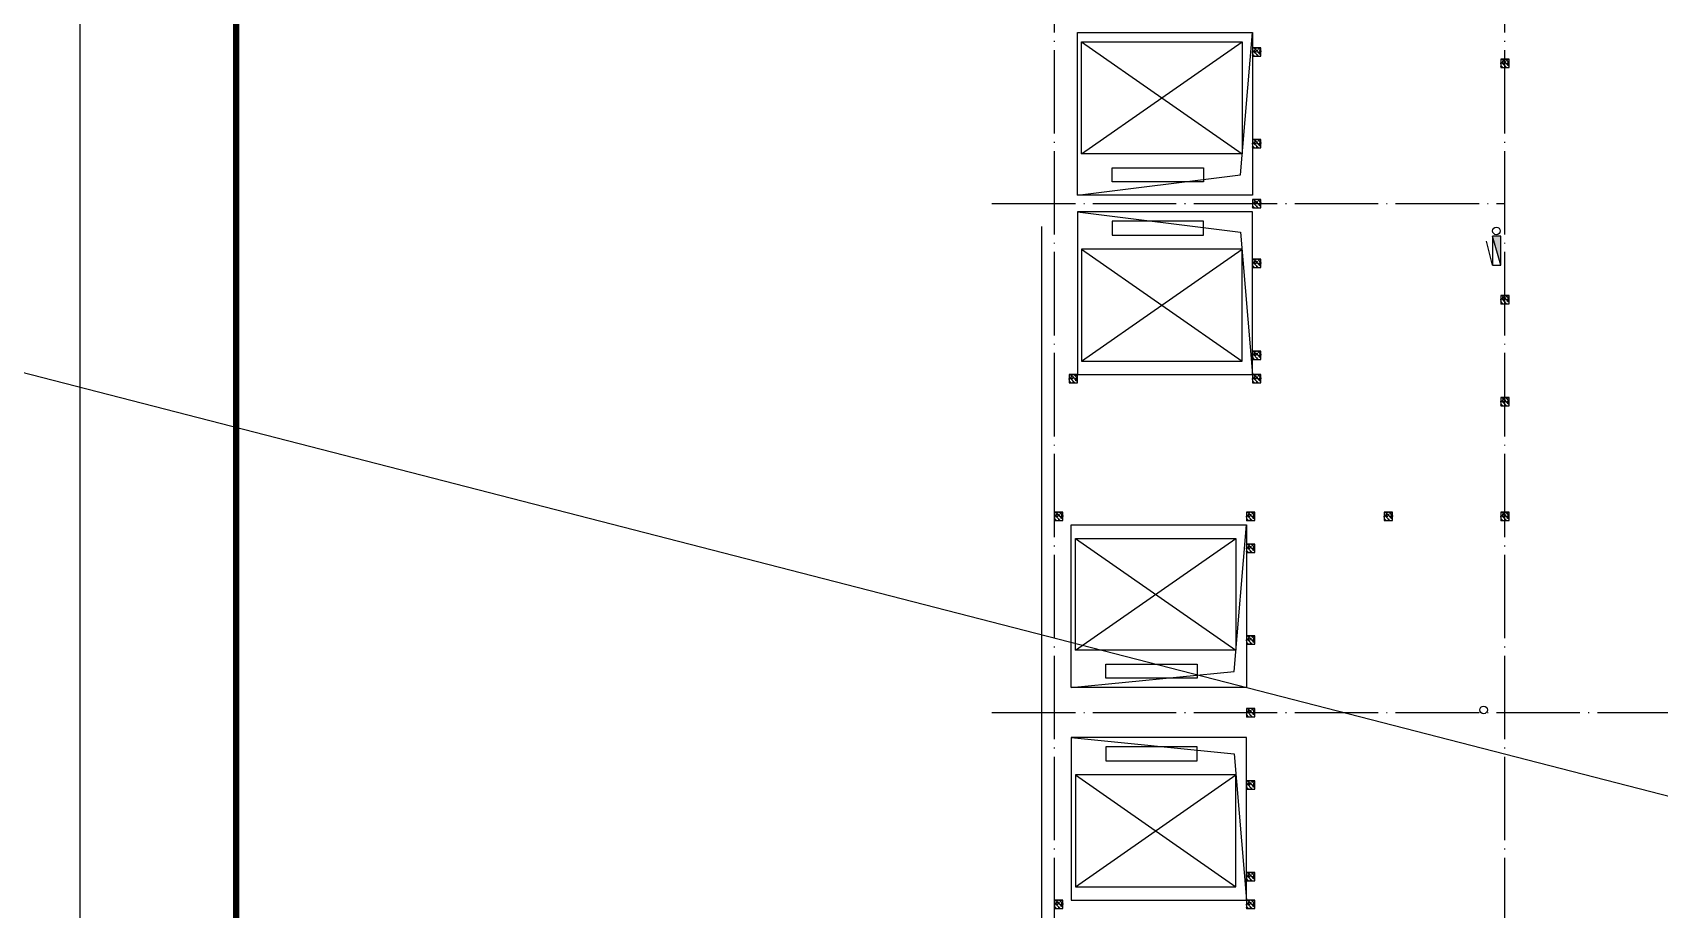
# Model space of a CAD drawing. Extents: x 6843040 to 15500510, y -6507076 to -4940511.
# Drawn here: x 8849120 to 8888130, y -5515223 to -5494202 of the extents above; entities that cross this region are included whole.
import ezdxf

# ---------------------------------------------------------------- set-up
doc = ezdxf.new("R2010")
doc.units = 0
doc.header["$LTSCALE"] = 1000
doc.header["$MEASUREMENT"] = 0
doc.linetypes.add('DOTE', pattern=[2.42, 2, -0.2, 0.02, -0.2])
for name, color, linetype in [('COLUMN', 10, 'Continuous'), ('DOTE', 8, 'DOTE'), ('E_LINE_4', 5, 'Continuous'), ('E_LINE_6', 11, 'Continuous'), ('EQUIP_消火栓', 7, 'Continuous'), ('EVTR', 2, 'Continuous'), ('plan-1', 40, 'Continuous'), ('PUB_HATCH', 8, 'Continuous'), ('PUB_TITLE', 4, 'Continuous'), ('VPIPE-消防', 1, 'Continuous'), ('VPIPE-雨水', 4, 'Continuous')]:
    doc.layers.add(name, color=color, linetype=linetype)
doc.layers.add('DIM_MODI', color=6, linetype='Continuous', plot=False)

# ---------------------------------------------------------------- blocks, each defined once
blk = doc.blocks.new('6层构造柱0911')
at = {"layer": 'PUB_HATCH'}
h = blk.add_hatch(dxfattribs=at)
h.set_pattern_fill('钢筋混凝土', color=256, scale=25, angle=90, style=0)
h.set_pattern_definition([(134.999998, (-1437625.307, 597379.783), (-44.194175, -44.194172), []), (140, (-1437625.3, 597379.78), (15.68804, 179.315045), [18.75, -206.25]), (85, (-1437625.3, 597379.78), (-188.048035, -34.68783), [15, -165]), (190.4514, (-1437624, 597394.73), (-172.35988, 144.62735), [15.93505, -175.28553]), (136.1842, (-1437675.3, 597379.78), (41.37976, 266.81026), [28.125, -309.375]), (186.6356, (-1437671.86, 597402.02), (-243.52946, 233.66568), [23.90257, -262.92825]), (81.1842, (-1437675.3, 597379.78), (-243.52964, 233.6655), [22.5, -247.5]), (111, (-1437662.8, 597404.78), (100.65473, 149.22676), [18.75, -206.25]), (56, (-1437662.8, 597404.78), (-181.28751, 60.82884), [15, -165]), (161.4514, (-1437654.42, 597417.22), (-80.63262, 210.05566), [15.93505, -175.28553]), (127.499998, (-1437625.307, 597379.78), (-83.223463, 3.039967), [0, -163, 0, -167.5, 0, -165.625]), (97.499998, (-1437625.31, 597379.78), (-98.602926, 65.767388), [0, -95.5, 0, -159.25, 0, -63.125]), (57.499998, (-1437625.31, 597324.03), (5.638722, 133.455609), [0, -62.5, 0, -195, 0, -258.75]), (47.499998, (-1437625.31, 597299.03), (-25.02624, 145.796543), [0, -81.25, 0, -129.5, 0, -183.75])])
edge = h.paths.add_edge_path()
edge.add_line((-1131209, 864861), (-1131409, 864861))
edge.add_line((-1131209, 864861), (-1131209, 865061))
edge.add_line((-1131209, 865061), (-1131409, 865061))
edge.add_line((-1131409, 865061), (-1131409, 864861))
h = blk.add_hatch(dxfattribs=at)
h.set_pattern_fill('钢筋混凝土', color=256, scale=25, angle=90, style=0)
h.set_pattern_definition([(134.999998, (-1431675.3, 597106.944), (-44.194175, -44.194172), []), (140, (-1431675.3, 597106.94), (15.68804, 179.315045), [18.75, -206.25]), (85, (-1431675.3, 597106.94), (-188.048035, -34.68783), [15, -165]), (190.4514, (-1431674, 597121.89), (-172.35988, 144.62735), [15.93505, -175.28553]), (136.1842, (-1431725.3, 597106.94), (41.37976, 266.81026), [28.125, -309.375]), (186.6356, (-1431721.85, 597129.18), (-243.52946, 233.66568), [23.90257, -262.92825]), (81.1842, (-1431725.3, 597106.94), (-243.52964, 233.6655), [22.5, -247.5]), (111, (-1431712.8, 597131.94), (100.65473, 149.22676), [18.75, -206.25]), (56, (-1431712.8, 597131.94), (-181.28751, 60.82884), [15, -165]), (161.4514, (-1431704.41, 597144.38), (-80.63262, 210.05566), [15.93505, -175.28553]), (127.499998, (-1431675.3, 597106.944), (-83.223463, 3.039967), [0, -163, 0, -167.5, 0, -165.625]), (97.499998, (-1431675.3, 597106.94), (-98.602926, 65.767388), [0, -95.5, 0, -159.25, 0, -63.125]), (57.499998, (-1431675.3, 597051.194), (5.638722, 133.455609), [0, -62.5, 0, -195, 0, -258.75]), (47.499998, (-1431675.3, 597026.2), (-25.02624, 145.796543), [0, -81.25, 0, -129.5, 0, -183.75])])
edge = h.paths.add_edge_path()
edge.add_line((-1125259, 864588), (-1125459, 864588))
edge.add_line((-1125259, 864588), (-1125259, 864788))
edge.add_line((-1125259, 864788), (-1125459, 864788))
edge.add_line((-1125459, 864788), (-1125459, 864588))
h = blk.add_hatch(dxfattribs=at)
h.set_pattern_fill('钢筋混凝土', color=256, scale=25, angle=90, style=0)
h.set_pattern_definition([(134.999998, (-1437625.307, 595179.783), (-44.194175, -44.194172), []), (140, (-1437625.3, 595179.78), (15.68804, 179.315045), [18.75, -206.25]), (85, (-1437625.3, 595179.78), (-188.048035, -34.68783), [15, -165]), (190.4514, (-1437624, 595194.73), (-172.35988, 144.62735), [15.93505, -175.28553]), (136.1842, (-1437675.3, 595179.78), (41.37976, 266.81026), [28.125, -309.375]), (186.6356, (-1437671.86, 595202.02), (-243.52946, 233.66568), [23.90257, -262.92825]), (81.1842, (-1437675.3, 595179.78), (-243.52964, 233.6655), [22.5, -247.5]), (111, (-1437662.8, 595204.78), (100.65473, 149.22676), [18.75, -206.25]), (56, (-1437662.8, 595204.78), (-181.28751, 60.82884), [15, -165]), (161.4514, (-1437654.42, 595217.22), (-80.63262, 210.05566), [15.93505, -175.28553]), (127.499998, (-1437625.307, 595179.78), (-83.223463, 3.039967), [0, -163, 0, -167.5, 0, -165.625]), (97.499998, (-1437625.31, 595179.78), (-98.602926, 65.767388), [0, -95.5, 0, -159.25, 0, -63.125]), (57.499998, (-1437625.31, 595124.03), (5.638722, 133.455609), [0, -62.5, 0, -195, 0, -258.75]), (47.499998, (-1437625.31, 595099.03), (-25.02624, 145.796543), [0, -81.25, 0, -129.5, 0, -183.75])])
edge = h.paths.add_edge_path()
edge.add_line((-1131209, 862661), (-1131409, 862661))
edge.add_line((-1131209, 862661), (-1131209, 862861))
edge.add_line((-1131209, 862861), (-1131409, 862861))
edge.add_line((-1131409, 862861), (-1131409, 862661))
h = blk.add_hatch(dxfattribs=at)
h.set_pattern_fill('钢筋混凝土', color=256, scale=25, angle=90, style=0)
h.set_pattern_definition([(134.999998, (-1437625.307, 593744.98), (-44.194175, -44.194172), []), (140, (-1437625.3, 593744.98), (15.68804, 179.315045), [18.75, -206.25]), (85, (-1437625.3, 593744.98), (-188.048035, -34.68783), [15, -165]), (190.4514, (-1437624, 593759.93), (-172.35988, 144.62735), [15.93505, -175.28553]), (136.1842, (-1437675.3, 593744.98), (41.37976, 266.81026), [28.125, -309.375]), (186.6356, (-1437671.86, 593767.22), (-243.52946, 233.66568), [23.90257, -262.92825]), (81.1842, (-1437675.3, 593744.98), (-243.52964, 233.6655), [22.5, -247.5]), (111, (-1437662.8, 593769.98), (100.65473, 149.22676), [18.75, -206.25]), (56, (-1437662.8, 593769.98), (-181.28751, 60.82884), [15, -165]), (161.4514, (-1437654.42, 593782.42), (-80.63262, 210.05566), [15.93505, -175.28553]), (127.499998, (-1437625.307, 593744.98), (-83.223463, 3.039967), [0, -163, 0, -167.5, 0, -165.625]), (97.499998, (-1437625.31, 593744.98), (-98.602926, 65.767388), [0, -95.5, 0, -159.25, 0, -63.125]), (57.499998, (-1437625.31, 593689.23), (5.638722, 133.455609), [0, -62.5, 0, -195, 0, -258.75]), (47.499998, (-1437625.31, 593664.23), (-25.02624, 145.796543), [0, -81.25, 0, -129.5, 0, -183.75])])
edge = h.paths.add_edge_path()
edge.add_line((-1131209, 861227), (-1131409, 861227))
edge.add_line((-1131209, 861227), (-1131209, 861427))
edge.add_line((-1131209, 861427), (-1131409, 861427))
edge.add_line((-1131409, 861427), (-1131409, 861227))
h = blk.add_hatch(dxfattribs=at)
h.set_pattern_fill('钢筋混凝土', color=256, scale=25, angle=90, style=0)
h.set_pattern_definition([(134.999998, (-1437625.307, 592310.183), (-44.194175, -44.194172), []), (140, (-1437625.3, 592310.18), (15.68804, 179.315045), [18.75, -206.25]), (85, (-1437625.3, 592310.18), (-188.048035, -34.68783), [15, -165]), (190.4514, (-1437624, 592325.13), (-172.35988, 144.62735), [15.93505, -175.28553]), (136.1842, (-1437675.3, 592310.18), (41.37976, 266.81026), [28.125, -309.375]), (186.6356, (-1437671.86, 592332.42), (-243.52946, 233.66568), [23.90257, -262.92825]), (81.1842, (-1437675.3, 592310.18), (-243.52964, 233.6655), [22.5, -247.5]), (111, (-1437662.8, 592335.18), (100.65473, 149.22676), [18.75, -206.25]), (56, (-1437662.8, 592335.18), (-181.28751, 60.82884), [15, -165]), (161.4514, (-1437654.42, 592347.62), (-80.63262, 210.05566), [15.93505, -175.28553]), (127.499998, (-1437625.307, 592310.18), (-83.223463, 3.039967), [0, -163, 0, -167.5, 0, -165.625]), (97.499998, (-1437625.31, 592310.18), (-98.602926, 65.767388), [0, -95.5, 0, -159.25, 0, -63.125]), (57.499998, (-1437625.31, 592254.43), (5.638722, 133.455609), [0, -62.5, 0, -195, 0, -258.75]), (47.499998, (-1437625.31, 592229.43), (-25.02624, 145.796543), [0, -81.25, 0, -129.5, 0, -183.75])])
edge = h.paths.add_edge_path()
edge.add_line((-1131209, 859792), (-1131409, 859792))
edge.add_line((-1131209, 859792), (-1131209, 859992))
edge.add_line((-1131209, 859992), (-1131409, 859992))
edge.add_line((-1131409, 859992), (-1131409, 859792))
h = blk.add_hatch(dxfattribs=at)
h.set_pattern_fill('钢筋混凝土', color=256, scale=25, angle=90, style=0)
h.set_pattern_definition([(134.999998, (-1431675.3, 591444.78), (-44.194175, -44.194172), []), (140, (-1431675.3, 591444.78), (15.68804, 179.315045), [18.75, -206.25]), (85, (-1431675.3, 591444.78), (-188.048035, -34.68783), [15, -165]), (190.4514, (-1431674, 591459.73), (-172.35988, 144.62735), [15.93505, -175.28553]), (136.1842, (-1431725.3, 591444.78), (41.37976, 266.81026), [28.125, -309.375]), (186.6356, (-1431721.85, 591467.02), (-243.52946, 233.66568), [23.90257, -262.92825]), (81.1842, (-1431725.3, 591444.78), (-243.52964, 233.6655), [22.5, -247.5]), (111, (-1431712.8, 591469.78), (100.65473, 149.22676), [18.75, -206.25]), (56, (-1431712.8, 591469.78), (-181.28751, 60.82884), [15, -165]), (161.4514, (-1431704.41, 591482.22), (-80.63262, 210.05566), [15.93505, -175.28553]), (127.499998, (-1431675.3, 591444.78), (-83.223463, 3.039967), [0, -163, 0, -167.5, 0, -165.625]), (97.499998, (-1431675.3, 591444.78), (-98.602926, 65.767388), [0, -95.5, 0, -159.25, 0, -63.125]), (57.499998, (-1431675.3, 591389.03), (5.638722, 133.455609), [0, -62.5, 0, -195, 0, -258.75]), (47.499998, (-1431675.3, 591364.03), (-25.02624, 145.796543), [0, -81.25, 0, -129.5, 0, -183.75])])
edge = h.paths.add_edge_path()
edge.add_line((-1125259, 858926), (-1125459, 858926))
edge.add_line((-1125259, 858926), (-1125259, 859126))
edge.add_line((-1125259, 859126), (-1125459, 859126))
edge.add_line((-1125459, 859126), (-1125459, 858926))
h = blk.add_hatch(dxfattribs=at)
h.set_pattern_fill('钢筋混凝土', color=256, scale=25, angle=90, style=0)
h.set_pattern_definition([(134.999998, (-1437625.307, 590110.183), (-44.194175, -44.194172), []), (140, (-1437625.3, 590110.18), (15.68804, 179.315045), [18.75, -206.25]), (85, (-1437625.3, 590110.18), (-188.048035, -34.68783), [15, -165]), (190.4514, (-1437624, 590125.13), (-172.35988, 144.62735), [15.93505, -175.28553]), (136.1842, (-1437675.3, 590110.18), (41.37976, 266.81026), [28.125, -309.375]), (186.6356, (-1437671.86, 590132.42), (-243.52946, 233.66568), [23.90257, -262.92825]), (81.1842, (-1437675.3, 590110.18), (-243.52964, 233.6655), [22.5, -247.5]), (111, (-1437662.8, 590135.18), (100.65473, 149.22676), [18.75, -206.25]), (56, (-1437662.8, 590135.18), (-181.28751, 60.82884), [15, -165]), (161.4514, (-1437654.42, 590147.62), (-80.63262, 210.05566), [15.93505, -175.28553]), (127.499998, (-1437625.307, 590110.18), (-83.223463, 3.039967), [0, -163, 0, -167.5, 0, -165.625]), (97.499998, (-1437625.31, 590110.18), (-98.602926, 65.767388), [0, -95.5, 0, -159.25, 0, -63.125]), (57.499998, (-1437625.31, 590054.43), (5.638722, 133.455609), [0, -62.5, 0, -195, 0, -258.75]), (47.499998, (-1437625.31, 590029.43), (-25.02624, 145.796543), [0, -81.25, 0, -129.5, 0, -183.75])])
edge = h.paths.add_edge_path()
edge.add_line((-1131209, 857592), (-1131409, 857592))
edge.add_line((-1131209, 857592), (-1131209, 857792))
edge.add_line((-1131209, 857792), (-1131409, 857792))
edge.add_line((-1131409, 857792), (-1131409, 857592))
h = blk.add_hatch(dxfattribs=at)
h.set_pattern_fill('钢筋混凝土', color=256, scale=25, angle=90, style=0)
h.set_pattern_definition([(134.999998, (-1442025.307, 589544.783), (-44.194175, -44.194172), []), (140, (-1442025.3, 589544.78), (15.68804, 179.315045), [18.75, -206.25]), (85, (-1442025.3, 589544.78), (-188.048035, -34.68783), [15, -165]), (190.4514, (-1442024, 589559.73), (-172.35988, 144.62735), [15.93505, -175.28553]), (136.1842, (-1442075.3, 589544.78), (41.37976, 266.81026), [28.125, -309.375]), (186.6356, (-1442071.86, 589567.02), (-243.52946, 233.66568), [23.90257, -262.92825]), (81.1842, (-1442075.3, 589544.78), (-243.52964, 233.6655), [22.5, -247.5]), (111, (-1442062.8, 589569.78), (100.65473, 149.22676), [18.75, -206.25]), (56, (-1442062.8, 589569.78), (-181.28751, 60.82884), [15, -165]), (161.4514, (-1442054.42, 589582.22), (-80.63262, 210.05566), [15.93505, -175.28553]), (127.499998, (-1442025.307, 589544.78), (-83.223463, 3.039967), [0, -163, 0, -167.5, 0, -165.625]), (97.499998, (-1442025.31, 589544.78), (-98.602926, 65.767388), [0, -95.5, 0, -159.25, 0, -63.125]), (57.499998, (-1442025.31, 589489.03), (5.638722, 133.455609), [0, -62.5, 0, -195, 0, -258.75]), (47.499998, (-1442025.31, 589464.03), (-25.02624, 145.796543), [0, -81.25, 0, -129.5, 0, -183.75])])
edge = h.paths.add_edge_path()
edge.add_line((-1135609, 857026), (-1135809, 857026))
edge.add_line((-1135609, 857026), (-1135609, 857226))
edge.add_line((-1135609, 857226), (-1135809, 857226))
edge.add_line((-1135809, 857226), (-1135809, 857026))
h = blk.add_hatch(dxfattribs=at)
h.set_pattern_fill('钢筋混凝土', color=256, scale=25, angle=90, style=0)
h.set_pattern_definition([(134.999998, (-1437625.307, 589545.183), (-44.194175, -44.194172), []), (140, (-1437625.3, 589545.18), (15.68804, 179.315045), [18.75, -206.25]), (85, (-1437625.3, 589545.18), (-188.048035, -34.68783), [15, -165]), (190.4514, (-1437624, 589560.13), (-172.35988, 144.62735), [15.93505, -175.28553]), (136.1842, (-1437675.3, 589545.18), (41.37976, 266.81026), [28.125, -309.375]), (186.6356, (-1437671.86, 589567.42), (-243.52946, 233.66568), [23.90257, -262.92825]), (81.1842, (-1437675.3, 589545.18), (-243.52964, 233.6655), [22.5, -247.5]), (111, (-1437662.8, 589570.18), (100.65473, 149.22676), [18.75, -206.25]), (56, (-1437662.8, 589570.18), (-181.28751, 60.82884), [15, -165]), (161.4514, (-1437654.42, 589582.62), (-80.63262, 210.05566), [15.93505, -175.28553]), (127.499998, (-1437625.307, 589545.18), (-83.223463, 3.039967), [0, -163, 0, -167.5, 0, -165.625]), (97.499998, (-1437625.31, 589545.18), (-98.602926, 65.767388), [0, -95.5, 0, -159.25, 0, -63.125]), (57.499998, (-1437625.31, 589489.43), (5.638722, 133.455609), [0, -62.5, 0, -195, 0, -258.75]), (47.499998, (-1437625.31, 589464.43), (-25.02624, 145.796543), [0, -81.25, 0, -129.5, 0, -183.75])])
edge = h.paths.add_edge_path()
edge.add_line((-1131209, 857027), (-1131409, 857027))
edge.add_line((-1131209, 857027), (-1131209, 857227))
edge.add_line((-1131209, 857227), (-1131409, 857227))
edge.add_line((-1131409, 857227), (-1131409, 857027))
h = blk.add_hatch(dxfattribs=at)
h.set_pattern_fill('钢筋混凝土', color=256, scale=25, angle=90, style=0)
h.set_pattern_definition([(134.999998, (-1431675.3, 588994.783), (-44.194175, -44.194172), []), (140, (-1431675.3, 588994.78), (15.68804, 179.315045), [18.75, -206.25]), (85, (-1431675.3, 588994.78), (-188.048035, -34.68783), [15, -165]), (190.4514, (-1431674, 589009.73), (-172.35988, 144.62735), [15.93505, -175.28553]), (136.1842, (-1431725.3, 588994.78), (41.37976, 266.81026), [28.125, -309.375]), (186.6356, (-1431721.85, 589017.02), (-243.52946, 233.66568), [23.90257, -262.92825]), (81.1842, (-1431725.3, 588994.78), (-243.52964, 233.6655), [22.5, -247.5]), (111, (-1431712.8, 589019.78), (100.65473, 149.22676), [18.75, -206.25]), (56, (-1431712.8, 589019.78), (-181.28751, 60.82884), [15, -165]), (161.4514, (-1431704.41, 589032.22), (-80.63262, 210.05566), [15.93505, -175.28553]), (127.499998, (-1431675.3, 588994.78), (-83.223463, 3.039967), [0, -163, 0, -167.5, 0, -165.625]), (97.499998, (-1431675.3, 588994.78), (-98.602926, 65.767388), [0, -95.5, 0, -159.25, 0, -63.125]), (57.499998, (-1431675.3, 588939.03), (5.638722, 133.455609), [0, -62.5, 0, -195, 0, -258.75]), (47.499998, (-1431675.3, 588914.03), (-25.02624, 145.796543), [0, -81.25, 0, -129.5, 0, -183.75])])
edge = h.paths.add_edge_path()
edge.add_line((-1125259, 856476), (-1125459, 856476))
edge.add_line((-1125259, 856476), (-1125259, 856676))
edge.add_line((-1125259, 856676), (-1125459, 856676))
edge.add_line((-1125459, 856676), (-1125459, 856476))
h = blk.add_hatch(dxfattribs=at)
h.set_pattern_fill('钢筋混凝土', color=256, scale=25, angle=90, style=0)
h.set_pattern_definition([(134.999998, (-1437775.3, 586244.783), (-44.194175, -44.194172), []), (140, (-1437775.3, 586244.78), (15.68804, 179.315045), [18.75, -206.25]), (85, (-1437775.3, 586244.78), (-188.048035, -34.68783), [15, -165]), (190.4514, (-1437774, 586259.73), (-172.35988, 144.62735), [15.93505, -175.28553]), (136.1842, (-1437825.3, 586244.78), (41.37976, 266.81026), [28.125, -309.375]), (186.6356, (-1437821.85, 586267.02), (-243.52946, 233.66568), [23.90257, -262.92825]), (81.1842, (-1437825.3, 586244.78), (-243.52964, 233.6655), [22.5, -247.5]), (111, (-1437812.8, 586269.78), (100.65473, 149.22676), [18.75, -206.25]), (56, (-1437812.8, 586269.78), (-181.28751, 60.82884), [15, -165]), (161.4514, (-1437804.41, 586282.22), (-80.63262, 210.05566), [15.93505, -175.28553]), (127.499998, (-1437775.3, 586244.78), (-83.223463, 3.039967), [0, -163, 0, -167.5, 0, -165.625]), (97.499998, (-1437775.3, 586244.78), (-98.602926, 65.767388), [0, -95.5, 0, -159.25, 0, -63.125]), (57.499998, (-1437775.3, 586189.03), (5.638722, 133.455609), [0, -62.5, 0, -195, 0, -258.75]), (47.499998, (-1437775.3, 586164.03), (-25.02624, 145.796543), [0, -81.25, 0, -129.5, 0, -183.75])])
edge = h.paths.add_edge_path()
edge.add_line((-1131359, 853726), (-1131559, 853726))
edge.add_line((-1131359, 853726), (-1131359, 853926))
edge.add_line((-1131359, 853926), (-1131559, 853926))
edge.add_line((-1131559, 853926), (-1131559, 853726))
h = blk.add_hatch(dxfattribs=at)
h.set_pattern_fill('钢筋混凝土', color=256, scale=25, angle=90, style=0)
h.set_pattern_definition([(134.999998, (-1434469.49, 586244.783), (-44.194175, -44.194172), []), (140, (-1434469.49, 586244.78), (15.68804, 179.315045), [18.75, -206.25]), (85, (-1434469.49, 586244.78), (-188.048035, -34.68783), [15, -165]), (190.4514, (-1434468.18, 586259.73), (-172.35988, 144.62735), [15.93505, -175.28553]), (136.1842, (-1434519.5, 586244.78), (41.37976, 266.81026), [28.125, -309.375]), (186.6356, (-1434516.04, 586267.02), (-243.52946, 233.66568), [23.90257, -262.92825]), (81.1842, (-1434519.5, 586244.78), (-243.52964, 233.6655), [22.5, -247.5]), (111, (-1434506.99, 586269.78), (100.65473, 149.22676), [18.75, -206.25]), (56, (-1434506.99, 586269.78), (-181.28751, 60.82884), [15, -165]), (161.4514, (-1434498.6, 586282.22), (-80.63262, 210.05566), [15.93505, -175.28553]), (127.499998, (-1434469.49, 586244.78), (-83.223463, 3.039967), [0, -163, 0, -167.5, 0, -165.625]), (97.499998, (-1434469.49, 586244.78), (-98.602926, 65.767388), [0, -95.5, 0, -159.25, 0, -63.125]), (57.499998, (-1434469.49, 586189.03), (5.638722, 133.455609), [0, -62.5, 0, -195, 0, -258.75]), (47.499998, (-1434469.49, 586164.03), (-25.02624, 145.796543), [0, -81.25, 0, -129.5, 0, -183.75])])
edge = h.paths.add_edge_path()
edge.add_line((-1128053, 853726), (-1128253, 853726))
edge.add_line((-1128053, 853726), (-1128053, 853926))
edge.add_line((-1128053, 853926), (-1128253, 853926))
edge.add_line((-1128253, 853926), (-1128253, 853726))
h = blk.add_hatch(dxfattribs=at)
h.set_pattern_fill('钢筋混凝土', color=256, scale=25, angle=90, style=0)
h.set_pattern_definition([(134.999998, (-1431675.3, 586244.783), (-44.194175, -44.194172), []), (140, (-1431675.3, 586244.78), (15.68804, 179.315045), [18.75, -206.25]), (85, (-1431675.3, 586244.78), (-188.048035, -34.68783), [15, -165]), (190.4514, (-1431674, 586259.73), (-172.35988, 144.62735), [15.93505, -175.28553]), (136.1842, (-1431725.3, 586244.78), (41.37976, 266.81026), [28.125, -309.375]), (186.6356, (-1431721.85, 586267.02), (-243.52946, 233.66568), [23.90257, -262.92825]), (81.1842, (-1431725.3, 586244.78), (-243.52964, 233.6655), [22.5, -247.5]), (111, (-1431712.8, 586269.78), (100.65473, 149.22676), [18.75, -206.25]), (56, (-1431712.8, 586269.78), (-181.28751, 60.82884), [15, -165]), (161.4514, (-1431704.41, 586282.22), (-80.63262, 210.05566), [15.93505, -175.28553]), (127.499998, (-1431675.3, 586244.78), (-83.223463, 3.039967), [0, -163, 0, -167.5, 0, -165.625]), (97.499998, (-1431675.3, 586244.78), (-98.602926, 65.767388), [0, -95.5, 0, -159.25, 0, -63.125]), (57.499998, (-1431675.3, 586189.03), (5.638722, 133.455609), [0, -62.5, 0, -195, 0, -258.75]), (47.499998, (-1431675.3, 586164.03), (-25.02624, 145.796543), [0, -81.25, 0, -129.5, 0, -183.75])])
edge = h.paths.add_edge_path()
edge.add_line((-1125259, 853726), (-1125459, 853726))
edge.add_line((-1125259, 853726), (-1125259, 853926))
edge.add_line((-1125259, 853926), (-1125459, 853926))
edge.add_line((-1125459, 853926), (-1125459, 853726))
h = blk.add_hatch(dxfattribs=at)
h.set_pattern_fill('钢筋混凝土', color=256, scale=25, angle=90, style=0)
h.set_pattern_definition([(134.999998, (-1442375.3, 586244.34), (-44.194175, -44.194172), []), (140, (-1442375.3, 586244.34), (15.68804, 179.315045), [18.75, -206.25]), (85, (-1442375.3, 586244.34), (-188.048035, -34.68783), [15, -165]), (190.4514, (-1442374, 586259.28), (-172.35988, 144.62735), [15.93505, -175.28553]), (136.1842, (-1442425.3, 586244.34), (41.37976, 266.81026), [28.125, -309.375]), (186.6356, (-1442421.85, 586266.57), (-243.52946, 233.66568), [23.90257, -262.92825]), (81.1842, (-1442425.3, 586244.34), (-243.52964, 233.6655), [22.5, -247.5]), (111, (-1442412.8, 586269.34), (100.65473, 149.22676), [18.75, -206.25]), (56, (-1442412.8, 586269.34), (-181.28751, 60.82884), [15, -165]), (161.4514, (-1442404.41, 586281.77), (-80.63262, 210.05566), [15.93505, -175.28553]), (127.499998, (-1442375.3, 586244.34), (-83.223463, 3.039967), [0, -163, 0, -167.5, 0, -165.625]), (97.499998, (-1442375.3, 586244.34), (-98.602926, 65.767388), [0, -95.5, 0, -159.25, 0, -63.125]), (57.499998, (-1442375.3, 586188.59), (5.638722, 133.455609), [0, -62.5, 0, -195, 0, -258.75]), (47.499998, (-1442375.3, 586163.59), (-25.02624, 145.796543), [0, -81.25, 0, -129.5, 0, -183.75])])
edge = h.paths.add_edge_path()
edge.add_line((-1135959, 853726), (-1136159, 853726))
edge.add_line((-1135959, 853726), (-1135959, 853926))
edge.add_line((-1135959, 853926), (-1136159, 853926))
edge.add_line((-1136159, 853926), (-1136159, 853726))
h = blk.add_hatch(dxfattribs=at)
h.set_pattern_fill('钢筋混凝土', color=256, scale=25, angle=90, style=0)
h.set_pattern_definition([(134.999998, (-1437775.3, 585479.783), (-44.194175, -44.194172), []), (140, (-1437775.3, 585479.78), (15.68804, 179.315045), [18.75, -206.25]), (85, (-1437775.3, 585479.78), (-188.048035, -34.68783), [15, -165]), (190.4514, (-1437774, 585494.73), (-172.35988, 144.62735), [15.93505, -175.28553]), (136.1842, (-1437825.3, 585479.78), (41.37976, 266.81026), [28.125, -309.375]), (186.6356, (-1437821.85, 585502.02), (-243.52946, 233.66568), [23.90257, -262.92825]), (81.1842, (-1437825.3, 585479.78), (-243.52964, 233.6655), [22.5, -247.5]), (111, (-1437812.8, 585504.78), (100.65473, 149.22676), [18.75, -206.25]), (56, (-1437812.8, 585504.78), (-181.28751, 60.82884), [15, -165]), (161.4514, (-1437804.41, 585517.22), (-80.63262, 210.05566), [15.93505, -175.28553]), (127.499998, (-1437775.3, 585479.78), (-83.223463, 3.039967), [0, -163, 0, -167.5, 0, -165.625]), (97.499998, (-1437775.3, 585479.78), (-98.602926, 65.767388), [0, -95.5, 0, -159.25, 0, -63.125]), (57.499998, (-1437775.3, 585424.03), (5.638722, 133.455609), [0, -62.5, 0, -195, 0, -258.75]), (47.499998, (-1437775.3, 585399.03), (-25.02624, 145.796543), [0, -81.25, 0, -129.5, 0, -183.75])])
edge = h.paths.add_edge_path()
edge.add_line((-1131359, 852961), (-1131559, 852961))
edge.add_line((-1131359, 852961), (-1131359, 853161))
edge.add_line((-1131359, 853161), (-1131559, 853161))
edge.add_line((-1131559, 853161), (-1131559, 852961))
h = blk.add_hatch(dxfattribs=at)
h.set_pattern_fill('钢筋混凝土', color=256, scale=25, angle=90, style=0)
h.set_pattern_definition([(134.999998, (-1437775.3, 583279.783), (-44.194175, -44.194172), []), (140, (-1437775.3, 583279.78), (15.68804, 179.315045), [18.75, -206.25]), (85, (-1437775.3, 583279.78), (-188.048035, -34.68783), [15, -165]), (190.4514, (-1437774, 583294.73), (-172.35988, 144.62735), [15.93505, -175.28553]), (136.1842, (-1437825.3, 583279.78), (41.37976, 266.81026), [28.125, -309.375]), (186.6356, (-1437821.85, 583302.02), (-243.52946, 233.66568), [23.90257, -262.92825]), (81.1842, (-1437825.3, 583279.78), (-243.52964, 233.6655), [22.5, -247.5]), (111, (-1437812.8, 583304.78), (100.65473, 149.22676), [18.75, -206.25]), (56, (-1437812.8, 583304.78), (-181.28751, 60.82884), [15, -165]), (161.4514, (-1437804.42, 583317.22), (-80.63262, 210.05566), [15.93505, -175.28553]), (127.499998, (-1437775.3, 583279.78), (-83.223463, 3.039967), [0, -163, 0, -167.5, 0, -165.625]), (97.499998, (-1437775.3, 583279.78), (-98.602926, 65.767388), [0, -95.5, 0, -159.25, 0, -63.125]), (57.499998, (-1437775.3, 583224.03), (5.638722, 133.455609), [0, -62.5, 0, -195, 0, -258.75]), (47.499998, (-1437775.3, 583199.03), (-25.02624, 145.796543), [0, -81.25, 0, -129.5, 0, -183.75])])
edge = h.paths.add_edge_path()
edge.add_line((-1131359, 850761), (-1131559, 850761))
edge.add_line((-1131359, 850761), (-1131359, 850961))
edge.add_line((-1131359, 850961), (-1131559, 850961))
edge.add_line((-1131559, 850961), (-1131559, 850761))
h = blk.add_hatch(dxfattribs=at)
h.set_pattern_fill('钢筋混凝土', color=256, scale=25, angle=90, style=0)
h.set_pattern_definition([(134.999998, (-1437775.3, 581544.783), (-44.194175, -44.194172), []), (140, (-1437775.3, 581544.78), (15.68804, 179.315045), [18.75, -206.25]), (85, (-1437775.3, 581544.78), (-188.048035, -34.68783), [15, -165]), (190.4514, (-1437774, 581559.73), (-172.35988, 144.62735), [15.93505, -175.28553]), (136.1842, (-1437825.3, 581544.78), (41.37976, 266.81026), [28.125, -309.375]), (186.6356, (-1437821.85, 581567.02), (-243.52946, 233.66568), [23.90257, -262.92825]), (81.1842, (-1437825.3, 581544.78), (-243.52964, 233.6655), [22.5, -247.5]), (111, (-1437812.8, 581569.78), (100.65473, 149.22676), [18.75, -206.25]), (56, (-1437812.8, 581569.78), (-181.28751, 60.82884), [15, -165]), (161.4514, (-1437804.41, 581582.22), (-80.63262, 210.05566), [15.93505, -175.28553]), (127.499998, (-1437775.3, 581544.78), (-83.223463, 3.039967), [0, -163, 0, -167.5, 0, -165.625]), (97.499998, (-1437775.3, 581544.78), (-98.602926, 65.767388), [0, -95.5, 0, -159.25, 0, -63.125]), (57.499998, (-1437775.3, 581489.03), (5.638722, 133.455609), [0, -62.5, 0, -195, 0, -258.75]), (47.499998, (-1437775.3, 581464.03), (-25.02624, 145.796543), [0, -81.25, 0, -129.5, 0, -183.75])])
edge = h.paths.add_edge_path()
edge.add_line((-1131359, 849026), (-1131559, 849026))
edge.add_line((-1131359, 849026), (-1131359, 849226))
edge.add_line((-1131359, 849226), (-1131559, 849226))
edge.add_line((-1131559, 849226), (-1131559, 849026))
h = blk.add_hatch(dxfattribs=at)
h.set_pattern_fill('钢筋混凝土', color=256, scale=25, angle=90, style=0)
h.set_pattern_definition([(134.999998, (-1437775.3, 579809.783), (-44.194175, -44.194172), []), (140, (-1437775.3, 579809.78), (15.68804, 179.315045), [18.75, -206.25]), (85, (-1437775.3, 579809.78), (-188.048035, -34.68783), [15, -165]), (190.4514, (-1437774, 579824.73), (-172.35988, 144.62735), [15.93505, -175.28553]), (136.1842, (-1437825.3, 579809.78), (41.37976, 266.81026), [28.125, -309.375]), (186.6356, (-1437821.85, 579832.02), (-243.52946, 233.66568), [23.90257, -262.92825]), (81.1842, (-1437825.3, 579809.78), (-243.52964, 233.6655), [22.5, -247.5]), (111, (-1437812.8, 579834.78), (100.65473, 149.22676), [18.75, -206.25]), (56, (-1437812.8, 579834.78), (-181.28751, 60.82884), [15, -165]), (161.4514, (-1437804.41, 579847.22), (-80.63262, 210.05566), [15.93505, -175.28553]), (127.499998, (-1437775.3, 579809.78), (-83.223463, 3.039967), [0, -163, 0, -167.5, 0, -165.625]), (97.499998, (-1437775.3, 579809.78), (-98.602926, 65.767388), [0, -95.5, 0, -159.25, 0, -63.125]), (57.499998, (-1437775.3, 579754.03), (5.638722, 133.455609), [0, -62.5, 0, -195, 0, -258.75]), (47.499998, (-1437775.3, 579729.03), (-25.02624, 145.796543), [0, -81.25, 0, -129.5, 0, -183.75])])
edge = h.paths.add_edge_path()
edge.add_line((-1131359, 847291), (-1131559, 847291))
edge.add_line((-1131359, 847291), (-1131359, 847491))
edge.add_line((-1131359, 847491), (-1131559, 847491))
edge.add_line((-1131559, 847491), (-1131559, 847291))
h = blk.add_hatch(dxfattribs=at)
h.set_pattern_fill('钢筋混凝土', color=256, scale=25, angle=90, style=0)
h.set_pattern_definition([(134.999998, (-1437775.3, 577609.783), (-44.194175, -44.194172), []), (140, (-1437775.3, 577609.78), (15.68804, 179.315045), [18.75, -206.25]), (85, (-1437775.3, 577609.78), (-188.048035, -34.68783), [15, -165]), (190.4514, (-1437774, 577624.73), (-172.35988, 144.62735), [15.93505, -175.28553]), (136.1842, (-1437825.3, 577609.78), (41.37976, 266.81026), [28.125, -309.375]), (186.6356, (-1437821.85, 577632.02), (-243.52946, 233.66568), [23.90257, -262.92825]), (81.1842, (-1437825.3, 577609.78), (-243.52964, 233.6655), [22.5, -247.5]), (111, (-1437812.8, 577634.78), (100.65473, 149.22676), [18.75, -206.25]), (56, (-1437812.8, 577634.78), (-181.28751, 60.82884), [15, -165]), (161.4514, (-1437804.42, 577647.22), (-80.63262, 210.05566), [15.93505, -175.28553]), (127.499998, (-1437775.3, 577609.78), (-83.223463, 3.039967), [0, -163, 0, -167.5, 0, -165.625]), (97.499998, (-1437775.3, 577609.78), (-98.602926, 65.767388), [0, -95.5, 0, -159.25, 0, -63.125]), (57.499998, (-1437775.3, 577554.03), (5.638722, 133.455609), [0, -62.5, 0, -195, 0, -258.75]), (47.499998, (-1437775.3, 577529.03), (-25.02624, 145.796543), [0, -81.25, 0, -129.5, 0, -183.75])])
edge = h.paths.add_edge_path()
edge.add_line((-1131359, 845091), (-1131559, 845091))
edge.add_line((-1131359, 845091), (-1131359, 845291))
edge.add_line((-1131359, 845291), (-1131559, 845291))
edge.add_line((-1131559, 845291), (-1131559, 845091))
h = blk.add_hatch(dxfattribs=at)
h.set_pattern_fill('钢筋混凝土', color=256, scale=25, angle=90, style=0)
h.set_pattern_definition([(134.999998, (-1442375.304, 576944.34), (-44.194175, -44.194172), []), (140, (-1442375.3, 576944.34), (15.68804, 179.315045), [18.75, -206.25]), (85, (-1442375.3, 576944.34), (-188.048035, -34.68783), [15, -165]), (190.4514, (-1442374, 576959.28), (-172.35988, 144.62735), [15.93505, -175.28553]), (136.1842, (-1442425.3, 576944.34), (41.37976, 266.81026), [28.125, -309.375]), (186.6356, (-1442421.86, 576966.57), (-243.52946, 233.66568), [23.90257, -262.92825]), (81.1842, (-1442425.3, 576944.34), (-243.52964, 233.6655), [22.5, -247.5]), (111, (-1442412.8, 576969.34), (100.65473, 149.22676), [18.75, -206.25]), (56, (-1442412.8, 576969.34), (-181.28751, 60.82884), [15, -165]), (161.4514, (-1442404.42, 576981.77), (-80.63262, 210.05566), [15.93505, -175.28553]), (127.499998, (-1442375.304, 576944.34), (-83.223463, 3.039967), [0, -163, 0, -167.5, 0, -165.625]), (97.499998, (-1442375.3, 576944.34), (-98.602926, 65.767388), [0, -95.5, 0, -159.25, 0, -63.125]), (57.499998, (-1442375.304, 576888.59), (5.638722, 133.455609), [0, -62.5, 0, -195, 0, -258.75]), (47.499998, (-1442375.3, 576863.59), (-25.02624, 145.796543), [0, -81.25, 0, -129.5, 0, -183.75])])
edge = h.paths.add_edge_path()
edge.add_line((-1135959, 844426), (-1136159, 844426))
edge.add_line((-1135959, 844426), (-1135959, 844626))
edge.add_line((-1135959, 844626), (-1136159, 844626))
edge.add_line((-1136159, 844626), (-1136159, 844426))
h = blk.add_hatch(dxfattribs=at)
h.set_pattern_fill('钢筋混凝土', color=256, scale=25, angle=90, style=0)
h.set_pattern_definition([(134.999998, (-1437775.3, 576944.783), (-44.194175, -44.194172), []), (140, (-1437775.3, 576944.78), (15.68804, 179.315045), [18.75, -206.25]), (85, (-1437775.3, 576944.78), (-188.048035, -34.68783), [15, -165]), (190.4514, (-1437774, 576959.73), (-172.35988, 144.62735), [15.93505, -175.28553]), (136.1842, (-1437825.3, 576944.78), (41.37976, 266.81026), [28.125, -309.375]), (186.6356, (-1437821.85, 576967.02), (-243.52946, 233.66568), [23.90257, -262.92825]), (81.1842, (-1437825.3, 576944.78), (-243.52964, 233.6655), [22.5, -247.5]), (111, (-1437812.8, 576969.78), (100.65473, 149.22676), [18.75, -206.25]), (56, (-1437812.8, 576969.78), (-181.28751, 60.82884), [15, -165]), (161.4514, (-1437804.42, 576982.22), (-80.63262, 210.05566), [15.93505, -175.28553]), (127.499998, (-1437775.3, 576944.78), (-83.223463, 3.039967), [0, -163, 0, -167.5, 0, -165.625]), (97.499998, (-1437775.3, 576944.78), (-98.602926, 65.767388), [0, -95.5, 0, -159.25, 0, -63.125]), (57.499998, (-1437775.3, 576889.03), (5.638722, 133.455609), [0, -62.5, 0, -195, 0, -258.75]), (47.499998, (-1437775.3, 576864.03), (-25.02624, 145.796543), [0, -81.25, 0, -129.5, 0, -183.75])])
edge = h.paths.add_edge_path()
edge.add_line((-1131359, 844426), (-1131559, 844426))
edge.add_line((-1131359, 844426), (-1131359, 844626))
edge.add_line((-1131359, 844626), (-1131559, 844626))
edge.add_line((-1131559, 844626), (-1131559, 844426))
at = {"layer": 'COLUMN'}
for points in [[(-1131409, 864861), (-1131209, 864861), (-1131209, 865061), (-1131409, 865061)], [(-1125459, 864588), (-1125259, 864588), (-1125259, 864788), (-1125459, 864788)], [(-1131409, 862661), (-1131209, 862661), (-1131209, 862861), (-1131409, 862861)], [(-1131409, 861227), (-1131209, 861227), (-1131209, 861427), (-1131409, 861427)], [(-1131409, 859792), (-1131209, 859792), (-1131209, 859992), (-1131409, 859992)], [(-1125459, 858926), (-1125259, 858926), (-1125259, 859126), (-1125459, 859126)], [(-1131409, 857592), (-1131209, 857592), (-1131209, 857792), (-1131409, 857792)], [(-1135809, 857026), (-1135609, 857026), (-1135609, 857226), (-1135809, 857226)], [(-1131409, 857027), (-1131209, 857027), (-1131209, 857227), (-1131409, 857227)], [(-1125459, 856476), (-1125259, 856476), (-1125259, 856676), (-1125459, 856676)], [(-1131559, 853726), (-1131359, 853726), (-1131359, 853926), (-1131559, 853926)], [(-1128253, 853726), (-1128053, 853726), (-1128053, 853926), (-1128253, 853926)], [(-1125459, 853726), (-1125259, 853726), (-1125259, 853926), (-1125459, 853926)], [(-1136159, 853726), (-1135959, 853726), (-1135959, 853926), (-1136159, 853926)], [(-1131559, 852961), (-1131359, 852961), (-1131359, 853161), (-1131559, 853161)], [(-1131559, 850761), (-1131359, 850761), (-1131359, 850961), (-1131559, 850961)], [(-1131559, 849026), (-1131359, 849026), (-1131359, 849226), (-1131559, 849226)], [(-1131559, 847291), (-1131359, 847291), (-1131359, 847491), (-1131559, 847491)], [(-1131559, 845091), (-1131359, 845091), (-1131359, 845291), (-1131559, 845291)], [(-1136159, 844426), (-1135959, 844426), (-1135959, 844626), (-1136159, 844626)], [(-1131559, 844426), (-1131359, 844426), (-1131359, 844626), (-1131559, 844626)]]:
    blk.add_lwpolyline(points, close=True, dxfattribs=at)
blk = doc.blocks.new('$TWTSYS$00000508')
for p, q in [((-0.5, 0.5), (0.324, 1.224)), ((-0.5, 0.5), (-0.5, -0.5)), ((-0.5, -0.5), (0.5, 0.5)), ((0.5, 0.5), (-0.5, 0.5)), ((0.5, -0.5), (0.5, 0.5)), ((-0.5, -0.5), (0.5, -0.5))]:
    blk.add_line(p, q)
blk.add_solid([(0.5, -0.5), (0.5, 0.5), (-0.5, -0.5)])
blk = doc.blocks.new('六层排水消防0922')
at = {"layer": 'VPIPE-消防'}
blk.add_circle((8884219, -5498957), 90, dxfattribs=at)
at = {"layer": 'VPIPE-雨水'}
blk.add_circle((8883913, -5510440), 90, dxfattribs=at)
at = {"layer": 'EQUIP_消火栓', "xscale": 700, "yscale": 200, "zscale": 700, "rotation": 89.99999499104365}
blk.add_blockref('$TWTSYS$00000508', (8884224, -5499430), dxfattribs=at)

msp = doc.modelspace()

# ---------------------------------------------------------------- linework, layer by layer
msp.add_lwpolyline([(8926874.1, -5550802), (8873324.1, -5550802), (8873324.1, -5498852)])
at = {"layer": 'DIM_MODI'}
msp.add_lwpolyline([(8942178.7, -5526373.4), (7717926.7, -5211216.4), (8942097.1, -5490601.1)], dxfattribs=at)
at = {"layer": 'DOTE'}
for p, q in [((8873624.1, -5554702), (8873624.1, -5485702.5)), ((8884424.1, -5554702), (8884424.1, -5485702.5)), ((8872124.1, -5498301.8), (8884416.5, -5498301.8)), ((8872124.1, -5510502), (9004224.1, -5510502))]:
    msp.add_line(p, q, dxfattribs=at)
at = {"layer": 'E_LINE_6'}
for points in [[(8874174.1, -5498102), (8874174.1, -5494202), (8878374.1, -5494202), (8878374.1, -5498102), (8874174.1, -5498102), (8878085.7, -5497615.7), (8878374.1, -5494202)], [(8874174.1, -5498501.6), (8874174.1, -5502401.6), (8878374.1, -5502401.6), (8878374.1, -5498501.6), (8874174.1, -5498501.6), (8878085.7, -5498987.9), (8878374.1, -5502401.6)], [(8874174.1, -5498501.6), (8874174.1, -5502401.6), (8878374.1, -5502401.6), (8878374.1, -5498501.6), (8874174.1, -5498501.6), (8878085.7, -5498987.9), (8878374.1, -5502401.6)], [(8874024.1, -5509902), (8874024.1, -5506002), (8878224.1, -5506002), (8878224.1, -5509902), (8874024.1, -5509902), (8877935.7, -5509515.7), (8878224.1, -5506002)], [(8874024.1, -5511102), (8874024.1, -5515002), (8878224.1, -5515002), (8878224.1, -5511102), (8874024.1, -5511102), (8877935.7, -5511488.3), (8878224.1, -5515002)]]:
    msp.add_lwpolyline(points, dxfattribs=at)
at = {"layer": 'EVTR'}
for p, q in [((8874274.1, -5497107), (8878124.1, -5494427)), ((8874274.1, -5494427), (8878124.1, -5497107)), ((8874274.1, -5499397), (8878124.1, -5502077)), ((8874274.1, -5502077), (8878124.1, -5499397)), ((8874124.1, -5509007), (8877974.1, -5506327)), ((8874124.1, -5506327), (8877974.1, -5509007)), ((8874124.1, -5511997), (8877974.1, -5514677)), ((8874124.1, -5514677), (8877974.1, -5511997))]:
    msp.add_line(p, q, dxfattribs=at)
for points in [[(8874274.1, -5494427), (8878124.1, -5494427), (8878124.1, -5497107), (8874274.1, -5497107)], [(8875004.1, -5497442), (8877194.1, -5497442), (8877194.1, -5497777), (8875004.1, -5497777)], [(8875004.1, -5499062), (8877194.1, -5499062), (8877194.1, -5498727), (8875004.1, -5498727)], [(8874274.1, -5502077), (8878124.1, -5502077), (8878124.1, -5499397), (8874274.1, -5499397)], [(8874124.1, -5506327), (8877974.1, -5506327), (8877974.1, -5509007), (8874124.1, -5509007)], [(8874854.1, -5509342), (8877044.1, -5509342), (8877044.1, -5509677), (8874854.1, -5509677)], [(8874854.1, -5511662), (8877044.1, -5511662), (8877044.1, -5511327), (8874854.1, -5511327)], [(8874124.1, -5514677), (8877974.1, -5514677), (8877974.1, -5511997), (8874124.1, -5511997)]]:
    msp.add_lwpolyline(points, close=True, dxfattribs=at)
at = {"layer": 'PUB_TITLE'}
msp.add_lwpolyline([(8850254.4, -5601001.4), (9028604.4, -5601001.4), (9028604.4, -5474851.4), (8850254.4, -5474851.4)], close=True, dxfattribs=at)
at = {"layer": 'PUB_TITLE', "const_width": 150}
msp.add_lwpolyline([(8854004.4, -5599501.4), (9027104.4, -5599501.4), (9027104.4, -5476351.4), (8854004.4, -5476351.4)], close=True, dxfattribs=at)

# ---------------------------------------------------------------- block references
at = {"layer": 'E_LINE_4'}
msp.add_blockref('6层构造柱0911', (10009783.1, -6359627.9), dxfattribs=at)
at = {"layer": 'plan-1'}
msp.add_blockref('六层排水消防0922', (0, 0), dxfattribs=at)

doc.saveas('drawing.dxf')
